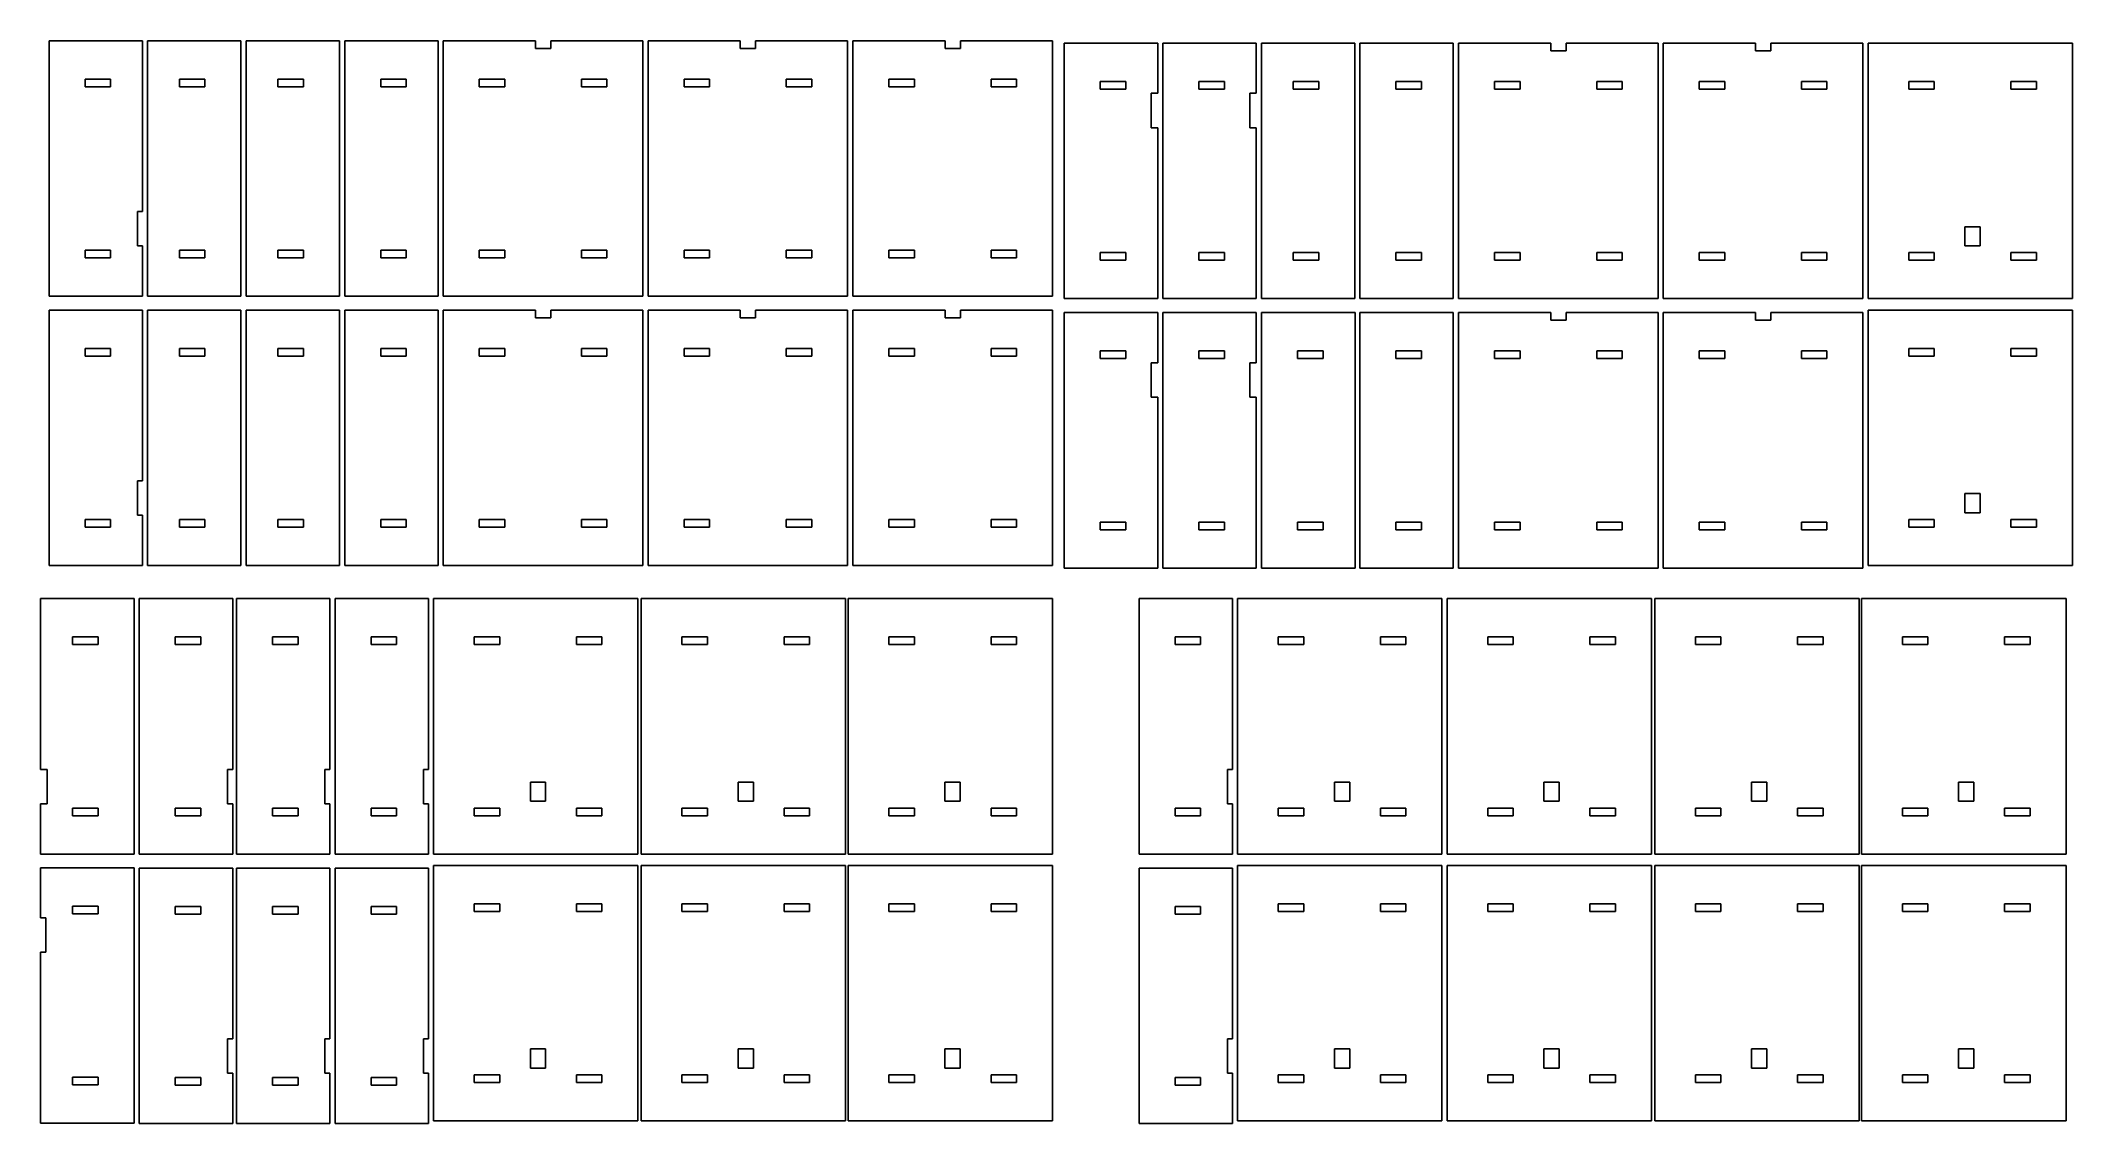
# Model space of a CAD drawing. Extents: x -931 to 660, y -297 to 551.
import ezdxf

# ---------------------------------------------------------------- set-up
doc = ezdxf.new("R2010")
doc.units = 0
doc.layers.get('0').update_dxf_attribs({"linetype": 'CONTINUOUS'})

msp = doc.modelspace()

# ---------------------------------------------------------------- linework, layer by layer
for p, q in [((-924.8, 551.2), (-851.6, 551.2)), ((-924.8, 351.2), (-924.8, 551.2)), ((-851.6, 551.2), (-851.6, 417.5)), ((-847.6, 551.2), (-847.6, 351.2)), ((-774.4, 551.2), (-847.6, 551.2)), ((-774.4, 351.2), (-774.4, 551.2)), ((-770.4, 551.2), (-770.4, 351.2)), ((-697.1, 551.2), (-770.4, 551.2)), ((-697.1, 351.2), (-697.1, 551.2)), ((-619.9, 551.2), (-693.1, 551.2)), ((-693.1, 551.2), (-693.1, 351.2)), ((-619.9, 351.2), (-619.9, 551.2)), ((-615.9, 551.2), (-615.9, 351.2)), ((-543.7, 551.2), (-615.9, 551.2)), ((-543.7, 551.2), (-543.7, 545.2)), ((-531.7, 545.2), (-543.7, 545.2)), ((-459.5, 551.2), (-531.7, 551.2)), ((-531.7, 551.2), (-531.7, 545.2)), ((-459.5, 351.2), (-459.5, 551.2)), ((-455.5, 551.2), (-455.5, 351.2)), ((-383.3, 551.2), (-455.5, 551.2)), ((-383.3, 551.2), (-383.3, 545.2)), ((-371.3, 545.2), (-383.3, 545.2)), ((-299.1, 551.2), (-371.3, 551.2)), ((-371.3, 551.2), (-371.3, 545.2)), ((-299.1, 351.2), (-299.1, 551.2)), ((-295.1, 551.2), (-295.1, 351.2)), ((-222.8, 551.2), (-295.1, 551.2)), ((-222.8, 551.2), (-222.8, 545.2)), ((-210.8, 545.2), (-222.8, 545.2)), ((-138.6, 551.2), (-210.8, 551.2)), ((-210.8, 551.2), (-210.8, 545.2)), ((-138.6, 351.2), (-138.6, 551.2)), ((-129.4, 349.2), (-129.4, 549.2)), ((-129.4, 549.2), (-56.2, 549.2)), ((-56.2, 549.2), (-56.2, 510)), ((-52.2, 349.2), (-52.2, 549.2)), ((-52.2, 549.2), (21, 549.2)), ((21, 549.2), (21, 510)), ((25, 549.2), (25, 349.2)), ((98.2, 549.2), (25, 549.2)), ((98.2, 349.2), (98.2, 549.2)), ((175.4, 549.2), (102.2, 549.2)), ((102.2, 549.2), (102.2, 349.2)), ((175.4, 349.2), (175.4, 549.2)), ((179.4, 549.2), (179.4, 349.2)), ((251.7, 549.2), (179.4, 549.2)), ((251.7, 549.2), (251.7, 543.2)), ((263.7, 543.2), (251.7, 543.2)), ((335.9, 549.2), (263.7, 549.2)), ((263.7, 549.2), (263.7, 543.2)), ((335.9, 349.2), (335.9, 549.2)), ((339.9, 549.2), (339.9, 349.2)), ((412.1, 549.2), (339.9, 549.2)), ((412.1, 549.2), (412.1, 543.2)), ((424.1, 543.2), (412.1, 543.2)), ((496.3, 549.2), (424.1, 549.2)), ((424.1, 549.2), (424.1, 543.2)), ((496.3, 349.2), (496.3, 549.2)), ((500.3, 549.2), (500.3, 349.2)), ((660.4, 549.2), (500.3, 549.2)), ((660.4, 349.2), (660.4, 549.2)), ((-896.6, 521.2), (-896.6, 515.2)), ((-876.6, 521.2), (-896.6, 521.2)), ((-896.6, 515.2), (-876.6, 515.2)), ((-876.6, 515.2), (-876.6, 521.2)), ((-822.6, 515.2), (-822.6, 521.2)), ((-822.6, 521.2), (-802.6, 521.2)), ((-802.6, 515.2), (-822.6, 515.2)), ((-802.6, 521.2), (-802.6, 515.2)), ((-745.4, 515.2), (-745.4, 521.2)), ((-745.4, 521.2), (-725.4, 521.2)), ((-725.4, 515.2), (-745.4, 515.2)), ((-725.4, 521.2), (-725.4, 515.2)), ((-664.9, 521.2), (-644.9, 521.2)), ((-664.9, 515.2), (-664.9, 521.2)), ((-644.9, 515.2), (-664.9, 515.2)), ((-644.9, 521.2), (-644.9, 515.2)), ((-587.7, 515.2), (-587.7, 521.2)), ((-587.7, 521.2), (-567.7, 521.2)), ((-567.7, 515.2), (-587.7, 515.2)), ((-567.7, 521.2), (-567.7, 515.2)), ((-507.7, 515.2), (-507.7, 521.2)), ((-507.7, 521.2), (-487.7, 521.2)), ((-487.7, 515.2), (-507.7, 515.2)), ((-487.7, 521.2), (-487.7, 515.2)), ((-427.3, 515.2), (-427.3, 521.2)), ((-427.3, 521.2), (-407.3, 521.2)), ((-407.3, 515.2), (-427.3, 515.2)), ((-407.3, 521.2), (-407.3, 515.2)), ((-347.3, 515.2), (-347.3, 521.2)), ((-347.3, 521.2), (-327.3, 521.2)), ((-327.3, 515.2), (-347.3, 515.2)), ((-327.3, 521.2), (-327.3, 515.2)), ((-266.8, 515.2), (-266.8, 521.2)), ((-266.8, 521.2), (-246.8, 521.2)), ((-246.8, 515.2), (-266.8, 515.2)), ((-246.8, 521.2), (-246.8, 515.2)), ((-186.8, 515.2), (-186.8, 521.2)), ((-186.8, 521.2), (-166.8, 521.2)), ((-166.8, 515.2), (-186.8, 515.2)), ((-166.8, 521.2), (-166.8, 515.2)), ((-81.2, 519.2), (-101.2, 519.2)), ((-101.2, 519.2), (-101.2, 513.2)), ((-101.2, 513.2), (-81.2, 513.2)), ((-81.2, 513.2), (-81.2, 519.2)), ((-61.2, 483), (-61.2, 510)), ((-61.2, 510), (-56.2, 510)), ((-4, 519.2), (-24, 519.2)), ((-24, 519.2), (-24, 513.2)), ((-24, 513.2), (-4, 513.2)), ((-4, 513.2), (-4, 519.2)), ((16, 483), (16, 510)), ((16, 510), (21, 510)), ((50, 513.2), (50, 519.2)), ((50, 519.2), (70, 519.2)), ((70, 513.2), (50, 513.2)), ((70, 519.2), (70, 513.2)), ((130.4, 519.2), (150.4, 519.2)), ((130.4, 513.2), (130.4, 519.2)), ((150.4, 513.2), (130.4, 513.2)), ((150.4, 519.2), (150.4, 513.2)), ((207.7, 513.2), (207.7, 519.2)), ((207.7, 519.2), (227.7, 519.2)), ((227.7, 513.2), (207.7, 513.2)), ((227.7, 519.2), (227.7, 513.2)), ((287.7, 513.2), (287.7, 519.2)), ((287.7, 519.2), (307.7, 519.2)), ((307.7, 513.2), (287.7, 513.2)), ((307.7, 519.2), (307.7, 513.2)), ((368.1, 513.2), (368.1, 519.2)), ((368.1, 519.2), (388.1, 519.2)), ((388.1, 513.2), (368.1, 513.2)), ((388.1, 519.2), (388.1, 513.2)), ((448.1, 513.2), (448.1, 519.2)), ((448.1, 519.2), (468.1, 519.2)), ((468.1, 513.2), (448.1, 513.2)), ((468.1, 519.2), (468.1, 513.2)), ((532.2, 519.2), (532.2, 513.2)), ((552.2, 519.2), (532.2, 519.2)), ((532.2, 513.2), (552.2, 513.2)), ((552.2, 513.2), (552.2, 519.2)), ((612.2, 519.2), (612.2, 513.2)), ((632.2, 519.2), (612.2, 519.2)), ((612.2, 513.2), (632.2, 513.2)), ((632.2, 513.2), (632.2, 519.2)), ((-56.2, 483), (-61.2, 483)), ((-56.2, 483), (-56.2, 349.2)), ((21, 483), (16, 483)), ((21, 483), (21, 349.2)), ((-855.5, 417.5), (-851.6, 417.5)), ((-855.5, 390.5), (-855.5, 417.5)), ((576.1, 405.5), (576.1, 390.5)), ((588.1, 405.5), (576.1, 405.5)), ((588.1, 390.5), (588.1, 405.5)), ((-896.6, 387.2), (-896.6, 381.2)), ((-876.6, 387.2), (-896.6, 387.2)), ((-876.6, 381.2), (-876.6, 387.2)), ((-851.6, 390.5), (-855.5, 390.5)), ((-851.6, 390.5), (-851.6, 351.2)), ((-822.6, 381.2), (-822.6, 387.2)), ((-822.6, 387.2), (-802.6, 387.2)), ((-802.6, 387.2), (-802.6, 381.2)), ((-745.4, 381.2), (-745.4, 387.2)), ((-745.4, 387.2), (-725.4, 387.2)), ((-725.4, 387.2), (-725.4, 381.2)), ((-664.9, 387.2), (-644.9, 387.2)), ((-664.9, 381.2), (-664.9, 387.2)), ((-644.9, 387.2), (-644.9, 381.2)), ((-587.7, 381.2), (-587.7, 387.2)), ((-587.7, 387.2), (-567.7, 387.2)), ((-567.7, 387.2), (-567.7, 381.2)), ((-507.7, 381.2), (-507.7, 387.2)), ((-507.7, 387.2), (-487.7, 387.2)), ((-487.7, 387.2), (-487.7, 381.2)), ((-427.3, 381.2), (-427.3, 387.2)), ((-427.3, 387.2), (-407.3, 387.2)), ((-407.3, 387.2), (-407.3, 381.2)), ((-347.3, 381.2), (-347.3, 387.2)), ((-347.3, 387.2), (-327.3, 387.2)), ((-327.3, 387.2), (-327.3, 381.2)), ((-266.8, 381.2), (-266.8, 387.2)), ((-266.8, 387.2), (-246.8, 387.2)), ((-246.8, 387.2), (-246.8, 381.2)), ((-186.8, 381.2), (-186.8, 387.2)), ((-186.8, 387.2), (-166.8, 387.2)), ((-166.8, 387.2), (-166.8, 381.2)), ((-101.2, 385.2), (-101.2, 379.2)), ((-81.2, 385.2), (-101.2, 385.2)), ((-81.2, 379.2), (-81.2, 385.2)), ((-24, 385.2), (-24, 379.2)), ((-4, 385.2), (-24, 385.2)), ((-4, 379.2), (-4, 385.2)), ((50, 379.2), (50, 385.2)), ((50, 385.2), (70, 385.2)), ((70, 385.2), (70, 379.2)), ((130.4, 385.2), (150.4, 385.2)), ((130.4, 379.2), (130.4, 385.2)), ((150.4, 385.2), (150.4, 379.2)), ((207.7, 379.2), (207.7, 385.2)), ((207.7, 385.2), (227.7, 385.2)), ((227.7, 385.2), (227.7, 379.2)), ((287.7, 379.2), (287.7, 385.2)), ((287.7, 385.2), (307.7, 385.2)), ((307.7, 385.2), (307.7, 379.2)), ((368.1, 379.2), (368.1, 385.2)), ((368.1, 385.2), (388.1, 385.2)), ((388.1, 385.2), (388.1, 379.2)), ((448.1, 379.2), (448.1, 385.2)), ((448.1, 385.2), (468.1, 385.2)), ((468.1, 385.2), (468.1, 379.2)), ((552.2, 385.2), (532.2, 385.2)), ((532.2, 385.2), (532.2, 379.2)), ((552.2, 379.2), (552.2, 385.2)), ((576.1, 390.5), (588.1, 390.5)), ((612.2, 379.2), (612.2, 385.2)), ((612.2, 385.2), (632.2, 385.2)), ((632.2, 385.2), (632.2, 379.2)), ((-896.6, 381.2), (-876.6, 381.2)), ((-802.6, 381.2), (-822.6, 381.2)), ((-725.4, 381.2), (-745.4, 381.2)), ((-644.9, 381.2), (-664.9, 381.2)), ((-567.7, 381.2), (-587.7, 381.2)), ((-487.7, 381.2), (-507.7, 381.2)), ((-407.3, 381.2), (-427.3, 381.2)), ((-327.3, 381.2), (-347.3, 381.2)), ((-246.8, 381.2), (-266.8, 381.2)), ((-166.8, 381.2), (-186.8, 381.2)), ((-101.2, 379.2), (-81.2, 379.2)), ((-24, 379.2), (-4, 379.2)), ((70, 379.2), (50, 379.2)), ((150.4, 379.2), (130.4, 379.2)), ((227.7, 379.2), (207.7, 379.2)), ((307.7, 379.2), (287.7, 379.2)), ((388.1, 379.2), (368.1, 379.2)), ((468.1, 379.2), (448.1, 379.2)), ((532.2, 379.2), (552.2, 379.2)), ((632.2, 379.2), (612.2, 379.2)), ((-851.6, 351.2), (-924.8, 351.2)), ((-847.6, 351.2), (-774.4, 351.2)), ((-770.4, 351.2), (-697.1, 351.2)), ((-693.1, 351.2), (-619.9, 351.2)), ((-615.9, 351.2), (-459.5, 351.2)), ((-455.5, 351.2), (-299.1, 351.2)), ((-295.1, 351.2), (-138.6, 351.2)), ((-924.8, 340.2), (-851.6, 340.2)), ((-924.8, 140.2), (-924.8, 340.2)), ((-851.6, 340.2), (-851.6, 206.5)), ((-847.6, 340.2), (-847.6, 140.2)), ((-774.4, 340.2), (-847.6, 340.2)), ((-774.4, 140.2), (-774.4, 340.2)), ((-770.4, 340.2), (-770.4, 140.2)), ((-697.1, 340.2), (-770.4, 340.2)), ((-697.1, 140.2), (-697.1, 340.2)), ((-619.9, 340.2), (-693.1, 340.2)), ((-693.1, 340.2), (-693.1, 140.2)), ((-619.9, 140.2), (-619.9, 340.2)), ((-615.9, 340.2), (-615.9, 140.2)), ((-543.7, 340.2), (-615.9, 340.2)), ((-543.7, 340.2), (-543.7, 334.2)), ((-459.5, 340.2), (-531.7, 340.2)), ((-531.7, 340.2), (-531.7, 334.2)), ((-459.5, 140.2), (-459.5, 340.2)), ((-455.5, 340.2), (-455.5, 140.2)), ((-383.3, 340.2), (-455.5, 340.2)), ((-383.3, 340.2), (-383.3, 334.2)), ((-299.1, 340.2), (-371.3, 340.2)), ((-371.3, 340.2), (-371.3, 334.2)), ((-299.1, 140.2), (-299.1, 340.2)), ((-295.1, 340.2), (-295.1, 140.2)), ((-222.8, 340.2), (-295.1, 340.2)), ((-222.8, 340.2), (-222.8, 334.2)), ((-138.6, 340.2), (-210.8, 340.2)), ((-210.8, 340.2), (-210.8, 334.2)), ((-138.6, 140.2), (-138.6, 340.2)), ((-56.2, 349.2), (-129.4, 349.2)), ((-129.4, 138.2), (-129.4, 338.2)), ((-129.4, 338.2), (-56.2, 338.2)), ((-56.2, 338.2), (-56.2, 299)), ((21, 349.2), (-52.2, 349.2)), ((-52.2, 138.2), (-52.2, 338.2)), ((-52.2, 338.2), (21, 338.2)), ((21, 338.2), (21, 299)), ((25, 349.2), (98.2, 349.2)), ((98.4, 338.2), (25.2, 338.2)), ((25.2, 338.2), (25.2, 138.2)), ((98.4, 138.2), (98.4, 338.2)), ((102.2, 349.2), (175.4, 349.2)), ((175.4, 338.2), (102.2, 338.2)), ((102.2, 338.2), (102.2, 138.2)), ((175.4, 138.2), (175.4, 338.2)), ((179.4, 349.2), (335.9, 349.2)), ((179.4, 338.2), (179.4, 138.2)), ((251.7, 338.2), (179.4, 338.2)), ((251.7, 338.2), (251.7, 332.2)), ((335.9, 338.2), (263.7, 338.2)), ((263.7, 338.2), (263.7, 332.2)), ((335.9, 138.2), (335.9, 338.2)), ((339.9, 349.2), (496.3, 349.2)), ((339.9, 338.2), (339.9, 138.2)), ((412.1, 338.2), (339.9, 338.2)), ((412.1, 338.2), (412.1, 332.2)), ((496.3, 338.2), (424.1, 338.2)), ((424.1, 338.2), (424.1, 332.2)), ((496.3, 138.2), (496.3, 338.2)), ((500.3, 349.2), (660.4, 349.2)), ((500.3, 340.2), (500.3, 140.2)), ((660.4, 340.2), (500.3, 340.2)), ((660.4, 140.2), (660.4, 340.2)), ((-531.7, 334.2), (-543.7, 334.2)), ((-371.3, 334.2), (-383.3, 334.2)), ((-210.8, 334.2), (-222.8, 334.2)), ((263.7, 332.2), (251.7, 332.2)), ((424.1, 332.2), (412.1, 332.2)), ((-896.6, 310.2), (-896.6, 304.2)), ((-876.6, 310.2), (-896.6, 310.2)), ((-896.6, 304.2), (-876.6, 304.2)), ((-876.6, 304.2), (-876.6, 310.2)), ((-822.6, 304.2), (-822.6, 310.2)), ((-822.6, 310.2), (-802.6, 310.2)), ((-802.6, 304.2), (-822.6, 304.2)), ((-802.6, 310.2), (-802.6, 304.2)), ((-745.4, 304.2), (-745.4, 310.2)), ((-745.4, 310.2), (-725.4, 310.2)), ((-725.4, 304.2), (-745.4, 304.2)), ((-725.4, 310.2), (-725.4, 304.2)), ((-664.9, 310.2), (-644.9, 310.2)), ((-664.9, 304.2), (-664.9, 310.2)), ((-644.9, 304.2), (-664.9, 304.2)), ((-644.9, 310.2), (-644.9, 304.2)), ((-587.7, 304.2), (-587.7, 310.2)), ((-587.7, 310.2), (-567.7, 310.2)), ((-567.7, 304.2), (-587.7, 304.2)), ((-567.7, 310.2), (-567.7, 304.2)), ((-507.7, 304.2), (-507.7, 310.2)), ((-507.7, 310.2), (-487.7, 310.2)), ((-487.7, 304.2), (-507.7, 304.2)), ((-487.7, 310.2), (-487.7, 304.2)), ((-427.3, 304.2), (-427.3, 310.2)), ((-427.3, 310.2), (-407.3, 310.2)), ((-407.3, 304.2), (-427.3, 304.2)), ((-407.3, 310.2), (-407.3, 304.2)), ((-347.3, 304.2), (-347.3, 310.2)), ((-347.3, 310.2), (-327.3, 310.2)), ((-327.3, 304.2), (-347.3, 304.2)), ((-327.3, 310.2), (-327.3, 304.2)), ((-266.8, 304.2), (-266.8, 310.2)), ((-266.8, 310.2), (-246.8, 310.2)), ((-246.8, 304.2), (-266.8, 304.2)), ((-246.8, 310.2), (-246.8, 304.2)), ((-186.8, 304.2), (-186.8, 310.2)), ((-186.8, 310.2), (-166.8, 310.2)), ((-166.8, 304.2), (-186.8, 304.2)), ((-166.8, 310.2), (-166.8, 304.2)), ((-81.2, 308.2), (-101.2, 308.2)), ((-101.2, 308.2), (-101.2, 302.2)), ((-81.2, 302.2), (-81.2, 308.2)), ((-4, 308.2), (-24, 308.2)), ((-24, 308.2), (-24, 302.2)), ((-4, 302.2), (-4, 308.2)), ((53.4, 308.2), (73.4, 308.2)), ((53.4, 302.2), (53.4, 308.2)), ((73.4, 308.2), (73.4, 302.2)), ((130.4, 308.2), (150.4, 308.2)), ((130.4, 302.2), (130.4, 308.2)), ((150.4, 308.2), (150.4, 302.2)), ((207.7, 302.2), (207.7, 308.2)), ((207.7, 308.2), (227.7, 308.2)), ((227.7, 308.2), (227.7, 302.2)), ((287.7, 302.2), (287.7, 308.2)), ((287.7, 308.2), (307.7, 308.2)), ((307.7, 308.2), (307.7, 302.2)), ((368.1, 302.2), (368.1, 308.2)), ((368.1, 308.2), (388.1, 308.2)), ((388.1, 308.2), (388.1, 302.2)), ((448.1, 302.2), (448.1, 308.2)), ((448.1, 308.2), (468.1, 308.2)), ((468.1, 308.2), (468.1, 302.2)), ((532.2, 310.2), (532.2, 304.2)), ((552.2, 310.2), (532.2, 310.2)), ((532.2, 304.2), (552.2, 304.2)), ((552.2, 304.2), (552.2, 310.2)), ((612.2, 310.2), (612.2, 304.2)), ((632.2, 310.2), (612.2, 310.2)), ((612.2, 304.2), (632.2, 304.2)), ((632.2, 304.2), (632.2, 310.2)), ((-101.2, 302.2), (-81.2, 302.2)), ((-61.2, 272), (-61.2, 299)), ((-61.2, 299), (-56.2, 299)), ((-24, 302.2), (-4, 302.2)), ((16, 272), (16, 299)), ((16, 299), (21, 299)), ((73.4, 302.2), (53.4, 302.2)), ((150.4, 302.2), (130.4, 302.2)), ((227.7, 302.2), (207.7, 302.2)), ((307.7, 302.2), (287.7, 302.2)), ((388.1, 302.2), (368.1, 302.2)), ((468.1, 302.2), (448.1, 302.2)), ((-56.2, 272), (-61.2, 272)), ((-56.2, 272), (-56.2, 138.2)), ((21, 272), (16, 272)), ((21, 272), (21, 138.2)), ((-855.5, 206.5), (-851.6, 206.5)), ((-855.5, 179.5), (-855.5, 206.5)), ((576.1, 196.5), (576.1, 181.5)), ((588.1, 196.5), (576.1, 196.5)), ((588.1, 181.5), (588.1, 196.5)), ((-896.6, 176.2), (-896.6, 170.2)), ((-876.6, 176.2), (-896.6, 176.2)), ((-876.6, 170.2), (-876.6, 176.2)), ((-851.6, 179.5), (-855.5, 179.5)), ((-851.6, 179.5), (-851.6, 140.2)), ((-822.6, 170.2), (-822.6, 176.2)), ((-822.6, 176.2), (-802.6, 176.2)), ((-802.6, 176.2), (-802.6, 170.2)), ((-745.4, 170.2), (-745.4, 176.2)), ((-745.4, 176.2), (-725.4, 176.2)), ((-725.4, 176.2), (-725.4, 170.2)), ((-664.9, 176.2), (-644.9, 176.2)), ((-664.9, 170.2), (-664.9, 176.2)), ((-644.9, 176.2), (-644.9, 170.2)), ((-587.7, 170.2), (-587.7, 176.2)), ((-587.7, 176.2), (-567.7, 176.2)), ((-567.7, 176.2), (-567.7, 170.2)), ((-507.7, 170.2), (-507.7, 176.2)), ((-507.7, 176.2), (-487.7, 176.2)), ((-487.7, 176.2), (-487.7, 170.2)), ((-427.3, 170.2), (-427.3, 176.2)), ((-427.3, 176.2), (-407.3, 176.2)), ((-407.3, 176.2), (-407.3, 170.2)), ((-347.3, 170.2), (-347.3, 176.2)), ((-347.3, 176.2), (-327.3, 176.2)), ((-327.3, 176.2), (-327.3, 170.2)), ((-266.8, 170.2), (-266.8, 176.2)), ((-266.8, 176.2), (-246.8, 176.2)), ((-246.8, 176.2), (-246.8, 170.2)), ((-186.8, 170.2), (-186.8, 176.2)), ((-186.8, 176.2), (-166.8, 176.2)), ((-166.8, 176.2), (-166.8, 170.2)), ((552.2, 176.2), (532.2, 176.2)), ((532.2, 176.2), (532.2, 170.2)), ((552.2, 170.2), (552.2, 176.2)), ((576.1, 181.5), (588.1, 181.5)), ((612.2, 170.2), (612.2, 176.2)), ((612.2, 176.2), (632.2, 176.2)), ((632.2, 176.2), (632.2, 170.2)), ((-896.6, 170.2), (-876.6, 170.2)), ((-802.6, 170.2), (-822.6, 170.2)), ((-725.4, 170.2), (-745.4, 170.2)), ((-644.9, 170.2), (-664.9, 170.2)), ((-567.7, 170.2), (-587.7, 170.2)), ((-487.7, 170.2), (-507.7, 170.2)), ((-407.3, 170.2), (-427.3, 170.2)), ((-327.3, 170.2), (-347.3, 170.2)), ((-246.8, 170.2), (-266.8, 170.2)), ((-166.8, 170.2), (-186.8, 170.2)), ((-101.2, 174.2), (-101.2, 168.2)), ((-81.2, 174.2), (-101.2, 174.2)), ((-101.2, 168.2), (-81.2, 168.2)), ((-81.2, 168.2), (-81.2, 174.2)), ((-24, 174.2), (-24, 168.2)), ((-4, 174.2), (-24, 174.2)), ((-24, 168.2), (-4, 168.2)), ((-4, 168.2), (-4, 174.2)), ((53.4, 174.2), (73.4, 174.2)), ((53.4, 168.2), (53.4, 174.2)), ((73.4, 168.2), (53.4, 168.2)), ((73.4, 174.2), (73.4, 168.2)), ((130.4, 174.2), (150.4, 174.2)), ((130.4, 168.2), (130.4, 174.2)), ((150.4, 168.2), (130.4, 168.2)), ((150.4, 174.2), (150.4, 168.2)), ((207.7, 168.2), (207.7, 174.2)), ((207.7, 174.2), (227.7, 174.2)), ((227.7, 168.2), (207.7, 168.2)), ((227.7, 174.2), (227.7, 168.2)), ((287.7, 168.2), (287.7, 174.2)), ((287.7, 174.2), (307.7, 174.2)), ((307.7, 168.2), (287.7, 168.2)), ((307.7, 174.2), (307.7, 168.2)), ((368.1, 168.2), (368.1, 174.2)), ((368.1, 174.2), (388.1, 174.2)), ((388.1, 168.2), (368.1, 168.2)), ((388.1, 174.2), (388.1, 168.2)), ((448.1, 168.2), (448.1, 174.2)), ((448.1, 174.2), (468.1, 174.2)), ((468.1, 168.2), (448.1, 168.2)), ((468.1, 174.2), (468.1, 168.2)), ((532.2, 170.2), (552.2, 170.2)), ((632.2, 170.2), (612.2, 170.2)), ((-851.6, 140.2), (-924.8, 140.2)), ((-847.6, 140.2), (-774.4, 140.2)), ((-770.4, 140.2), (-697.1, 140.2)), ((-693.1, 140.2), (-619.9, 140.2)), ((-615.9, 140.2), (-459.5, 140.2)), ((-455.5, 140.2), (-299.1, 140.2)), ((-295.1, 140.2), (-138.6, 140.2)), ((-56.2, 138.2), (-129.4, 138.2)), ((21, 138.2), (-52.2, 138.2)), ((25.2, 138.2), (98.4, 138.2)), ((102.2, 138.2), (175.4, 138.2)), ((179.4, 138.2), (335.9, 138.2)), ((339.9, 138.2), (496.3, 138.2)), ((500.3, 140.2), (660.4, 140.2)), ((-931.4, 114.2), (-858.1, 114.2)), ((-931.4, -19.5), (-931.4, 114.2)), ((-858.1, 114.2), (-858.1, -85.8)), ((-854.1, 114.2), (-780.9, 114.2)), ((-854.1, -85.8), (-854.1, 114.2)), ((-780.9, 114.2), (-780.9, -19.5)), ((-777.9, 114.2), (-704.7, 114.2)), ((-777.9, -85.8), (-777.9, 114.2)), ((-704.7, 114.2), (-704.7, -19.5)), ((-700.7, 114.2), (-627.5, 114.2)), ((-700.7, -85.8), (-700.7, 114.2)), ((-627.5, 114.2), (-627.5, -19.5)), ((-623.5, 114.2), (-623.5, -85.8)), ((-463.4, 114.2), (-623.5, 114.2)), ((-463.4, -85.8), (-463.4, 114.2)), ((-460.8, 114.2), (-460.8, -85.8)), ((-300.7, 114.2), (-460.8, 114.2)), ((-300.7, -85.8), (-300.7, 114.2)), ((-298.7, 114.2), (-298.7, -85.8)), ((-138.6, 114.2), (-298.7, 114.2)), ((-138.6, -85.8), (-138.6, 114.2)), ((-70.8, 114.2), (2.4, 114.2)), ((-70.8, -85.8), (-70.8, 114.2)), ((2.4, 114.2), (2.4, -19.5)), ((6.4, 114.2), (6.4, -85.8)), ((166.5, 114.2), (6.4, 114.2)), ((166.5, -85.8), (166.5, 114.2)), ((170.5, 114.2), (170.5, -85.8)), ((330.6, 114.2), (170.5, 114.2)), ((330.6, -85.8), (330.6, 114.2)), ((333.2, 114.2), (333.2, -85.8)), ((493.3, 114.2), (333.2, 114.2)), ((493.3, -85.8), (493.3, 114.2)), ((495.3, 114.2), (495.3, -85.8)), ((655.4, 114.2), (495.3, 114.2)), ((655.4, -85.8), (655.4, 114.2)), ((-906.4, 84.2), (-906.4, 78.2)), ((-886.4, 84.2), (-906.4, 84.2)), ((-886.4, 78.2), (-886.4, 84.2)), ((-825.9, 84.2), (-825.9, 78.2)), ((-805.9, 84.2), (-825.9, 84.2)), ((-805.9, 78.2), (-805.9, 84.2)), ((-749.7, 84.2), (-749.7, 78.2)), ((-729.7, 84.2), (-749.7, 84.2)), ((-729.7, 78.2), (-729.7, 84.2)), ((-672.5, 84.2), (-672.5, 78.2)), ((-652.5, 84.2), (-672.5, 84.2)), ((-652.5, 78.2), (-652.5, 84.2)), ((-591.6, 84.2), (-591.6, 78.2)), ((-571.6, 84.2), (-591.6, 84.2)), ((-571.6, 78.2), (-571.6, 84.2)), ((-511.6, 84.2), (-511.6, 78.2)), ((-491.6, 84.2), (-511.6, 84.2)), ((-491.6, 78.2), (-491.6, 84.2)), ((-428.9, 84.2), (-428.9, 78.2)), ((-408.9, 84.2), (-428.9, 84.2)), ((-408.9, 78.2), (-408.9, 84.2)), ((-348.9, 84.2), (-348.9, 78.2)), ((-328.9, 84.2), (-348.9, 84.2)), ((-328.9, 78.2), (-328.9, 84.2)), ((-266.8, 84.2), (-266.8, 78.2)), ((-246.8, 84.2), (-266.8, 84.2)), ((-246.8, 78.2), (-246.8, 84.2)), ((-186.8, 84.2), (-186.8, 78.2)), ((-166.8, 84.2), (-186.8, 84.2)), ((-166.8, 78.2), (-166.8, 84.2)), ((-42.6, 84.2), (-42.6, 78.2)), ((-22.6, 84.2), (-42.6, 84.2)), ((-22.6, 78.2), (-22.6, 84.2)), ((38.3, 84.2), (38.3, 78.2)), ((58.3, 84.2), (38.3, 84.2)), ((58.3, 78.2), (58.3, 84.2)), ((118.3, 84.2), (118.3, 78.2)), ((138.3, 84.2), (118.3, 84.2)), ((138.3, 78.2), (138.3, 84.2)), ((202.4, 84.2), (202.4, 78.2)), ((222.4, 84.2), (202.4, 84.2)), ((222.4, 78.2), (222.4, 84.2)), ((282.4, 84.2), (282.4, 78.2)), ((302.4, 84.2), (282.4, 84.2)), ((302.4, 78.2), (302.4, 84.2)), ((365.1, 84.2), (365.1, 78.2)), ((385.1, 84.2), (365.1, 84.2)), ((385.1, 78.2), (385.1, 84.2)), ((445.1, 84.2), (445.1, 78.2)), ((465.1, 84.2), (445.1, 84.2)), ((465.1, 78.2), (465.1, 84.2)), ((527.2, 84.2), (527.2, 78.2)), ((547.2, 84.2), (527.2, 84.2)), ((547.2, 78.2), (547.2, 84.2)), ((607.2, 84.2), (607.2, 78.2)), ((627.2, 84.2), (607.2, 84.2)), ((627.2, 78.2), (627.2, 84.2)), ((-906.4, 78.2), (-886.4, 78.2)), ((-825.9, 78.2), (-805.9, 78.2)), ((-749.7, 78.2), (-729.7, 78.2)), ((-672.5, 78.2), (-652.5, 78.2)), ((-591.6, 78.2), (-571.6, 78.2)), ((-511.6, 78.2), (-491.6, 78.2)), ((-428.9, 78.2), (-408.9, 78.2)), ((-348.9, 78.2), (-328.9, 78.2)), ((-266.8, 78.2), (-246.8, 78.2)), ((-186.8, 78.2), (-166.8, 78.2)), ((-42.6, 78.2), (-22.6, 78.2)), ((38.3, 78.2), (58.3, 78.2)), ((118.3, 78.2), (138.3, 78.2)), ((202.4, 78.2), (222.4, 78.2)), ((282.4, 78.2), (302.4, 78.2)), ((365.1, 78.2), (385.1, 78.2)), ((445.1, 78.2), (465.1, 78.2)), ((527.2, 78.2), (547.2, 78.2)), ((607.2, 78.2), (627.2, 78.2)), ((-931.4, -19.5), (-926.3, -19.5)), ((-926.3, -19.5), (-926.3, -46.5)), ((-784.9, -19.5), (-780.9, -19.5)), ((-784.9, -46.5), (-784.9, -19.5)), ((-708.7, -19.5), (-704.7, -19.5)), ((-708.7, -46.5), (-708.7, -19.5)), ((-631.5, -19.5), (-627.5, -19.5)), ((-631.5, -46.5), (-631.5, -19.5)), ((-547.7, -29.5), (-547.7, -44.5)), ((-535.7, -29.5), (-547.7, -29.5)), ((-535.7, -44.5), (-535.7, -29.5)), ((-384.9, -29.5), (-384.9, -44.5)), ((-372.9, -29.5), (-384.9, -29.5)), ((-372.9, -44.5), (-372.9, -29.5)), ((-222.9, -29.5), (-222.9, -44.5)), ((-210.9, -29.5), (-222.9, -29.5)), ((-210.9, -44.5), (-210.9, -29.5)), ((-1.5, -19.5), (2.4, -19.5)), ((-1.5, -46.5), (-1.5, -19.5)), ((82.3, -29.5), (82.3, -44.5)), ((94.3, -29.5), (82.3, -29.5)), ((94.3, -44.5), (94.3, -29.5)), ((246.3, -29.5), (246.3, -44.5)), ((258.3, -29.5), (246.3, -29.5)), ((258.3, -44.5), (258.3, -29.5)), ((409.1, -29.5), (409.1, -44.5)), ((421.1, -29.5), (409.1, -29.5)), ((421.1, -44.5), (421.1, -29.5)), ((571.1, -29.5), (571.1, -44.5)), ((583.1, -29.5), (571.1, -29.5)), ((583.1, -44.5), (583.1, -29.5)), ((-931.4, -85.8), (-931.4, -46.5)), ((-926.3, -46.5), (-931.4, -46.5)), ((-780.9, -46.5), (-784.9, -46.5)), ((-780.9, -46.5), (-780.9, -85.8)), ((-704.7, -46.5), (-708.7, -46.5)), ((-704.7, -46.5), (-704.7, -85.8)), ((-627.5, -46.5), (-631.5, -46.5)), ((-627.5, -46.5), (-627.5, -85.8)), ((-547.7, -44.5), (-535.7, -44.5)), ((-384.9, -44.5), (-372.9, -44.5)), ((-222.9, -44.5), (-210.9, -44.5)), ((2.4, -46.5), (-1.5, -46.5)), ((2.4, -46.5), (2.4, -85.8)), ((82.3, -44.5), (94.3, -44.5)), ((246.3, -44.5), (258.3, -44.5)), ((409.1, -44.5), (421.1, -44.5)), ((571.1, -44.5), (583.1, -44.5)), ((-886.4, -49.8), (-906.4, -49.8)), ((-906.4, -49.8), (-906.4, -55.8)), ((-906.4, -55.8), (-886.4, -55.8)), ((-886.4, -55.8), (-886.4, -49.8)), ((-825.9, -49.8), (-825.9, -55.8)), ((-805.9, -49.8), (-825.9, -49.8)), ((-825.9, -55.8), (-805.9, -55.8)), ((-805.9, -55.8), (-805.9, -49.8)), ((-749.7, -49.8), (-749.7, -55.8)), ((-729.7, -49.8), (-749.7, -49.8)), ((-749.7, -55.8), (-729.7, -55.8)), ((-729.7, -55.8), (-729.7, -49.8)), ((-672.5, -49.8), (-672.5, -55.8)), ((-652.5, -49.8), (-672.5, -49.8)), ((-672.5, -55.8), (-652.5, -55.8)), ((-652.5, -55.8), (-652.5, -49.8)), ((-571.6, -49.8), (-591.6, -49.8)), ((-591.6, -49.8), (-591.6, -55.8)), ((-591.6, -55.8), (-571.6, -55.8)), ((-571.6, -55.8), (-571.6, -49.8)), ((-511.6, -49.8), (-491.6, -49.8)), ((-511.6, -55.8), (-511.6, -49.8)), ((-491.6, -55.8), (-511.6, -55.8)), ((-491.6, -49.8), (-491.6, -55.8)), ((-408.9, -49.8), (-428.9, -49.8)), ((-428.9, -49.8), (-428.9, -55.8)), ((-428.9, -55.8), (-408.9, -55.8)), ((-408.9, -55.8), (-408.9, -49.8)), ((-348.9, -55.8), (-348.9, -49.8)), ((-348.9, -49.8), (-328.9, -49.8)), ((-328.9, -55.8), (-348.9, -55.8)), ((-328.9, -49.8), (-328.9, -55.8)), ((-246.8, -49.8), (-266.8, -49.8)), ((-266.8, -49.8), (-266.8, -55.8)), ((-266.8, -55.8), (-246.8, -55.8)), ((-246.8, -55.8), (-246.8, -49.8)), ((-186.8, -49.8), (-166.8, -49.8)), ((-186.8, -55.8), (-186.8, -49.8)), ((-166.8, -55.8), (-186.8, -55.8)), ((-166.8, -49.8), (-166.8, -55.8)), ((-42.6, -49.8), (-42.6, -55.8)), ((-22.6, -49.8), (-42.6, -49.8)), ((-42.6, -55.8), (-22.6, -55.8)), ((-22.6, -55.8), (-22.6, -49.8)), ((58.3, -49.8), (38.3, -49.8)), ((38.3, -49.8), (38.3, -55.8)), ((38.3, -55.8), (58.3, -55.8)), ((58.3, -55.8), (58.3, -49.8)), ((118.3, -55.8), (118.3, -49.8)), ((118.3, -49.8), (138.3, -49.8)), ((138.3, -55.8), (118.3, -55.8)), ((138.3, -49.8), (138.3, -55.8)), ((222.4, -49.8), (202.4, -49.8)), ((202.4, -49.8), (202.4, -55.8)), ((202.4, -55.8), (222.4, -55.8)), ((222.4, -55.8), (222.4, -49.8)), ((282.4, -49.8), (302.4, -49.8)), ((282.4, -55.8), (282.4, -49.8)), ((302.4, -55.8), (282.4, -55.8)), ((302.4, -49.8), (302.4, -55.8)), ((385.1, -49.8), (365.1, -49.8)), ((365.1, -49.8), (365.1, -55.8)), ((365.1, -55.8), (385.1, -55.8)), ((385.1, -55.8), (385.1, -49.8)), ((445.1, -55.8), (445.1, -49.8)), ((445.1, -49.8), (465.1, -49.8)), ((465.1, -55.8), (445.1, -55.8)), ((465.1, -49.8), (465.1, -55.8)), ((547.2, -49.8), (527.2, -49.8)), ((527.2, -49.8), (527.2, -55.8)), ((527.2, -55.8), (547.2, -55.8)), ((547.2, -55.8), (547.2, -49.8)), ((607.2, -49.8), (627.2, -49.8)), ((607.2, -55.8), (607.2, -49.8)), ((627.2, -55.8), (607.2, -55.8)), ((627.2, -49.8), (627.2, -55.8)), ((-858.1, -85.8), (-931.4, -85.8)), ((-780.9, -85.8), (-854.1, -85.8)), ((-704.7, -85.8), (-777.9, -85.8)), ((-627.5, -85.8), (-700.7, -85.8)), ((-623.5, -85.8), (-463.4, -85.8)), ((-623.5, -94.8), (-623.5, -294.8)), ((-463.4, -94.8), (-623.5, -94.8)), ((-463.4, -294.8), (-463.4, -94.8)), ((-460.8, -85.8), (-300.7, -85.8)), ((-460.8, -94.8), (-460.8, -294.8)), ((-300.7, -94.8), (-460.8, -94.8)), ((-300.7, -294.8), (-300.7, -94.8)), ((-298.7, -85.8), (-138.6, -85.8)), ((-298.7, -94.8), (-298.7, -294.8)), ((-138.6, -94.8), (-298.7, -94.8)), ((-138.6, -294.8), (-138.6, -94.8)), ((2.4, -85.8), (-70.8, -85.8)), ((6.4, -85.8), (166.5, -85.8)), ((6.4, -94.8), (6.4, -294.8)), ((166.5, -94.8), (6.4, -94.8)), ((166.5, -294.8), (166.5, -94.8)), ((170.5, -85.8), (330.6, -85.8)), ((170.5, -94.8), (170.5, -294.8)), ((330.6, -94.8), (170.5, -94.8)), ((330.6, -294.8), (330.6, -94.8)), ((333.2, -85.8), (493.3, -85.8)), ((333.2, -94.8), (333.2, -294.8)), ((493.3, -94.8), (333.2, -94.8)), ((493.3, -294.8), (493.3, -94.8)), ((495.3, -85.8), (655.4, -85.8)), ((495.3, -94.8), (495.3, -294.8)), ((655.4, -94.8), (495.3, -94.8)), ((655.4, -294.8), (655.4, -94.8)), ((-931.4, -96.6), (-858.1, -96.6)), ((-931.4, -135.8), (-931.4, -96.6)), ((-858.1, -96.6), (-858.1, -296.6)), ((-854.1, -96.8), (-780.9, -96.8)), ((-854.1, -296.8), (-854.1, -96.8)), ((-780.9, -96.8), (-780.9, -230.5)), ((-777.9, -96.8), (-704.7, -96.8)), ((-777.9, -296.8), (-777.9, -96.8)), ((-704.7, -96.8), (-704.7, -230.5)), ((-700.7, -96.8), (-627.5, -96.8)), ((-700.7, -296.8), (-700.7, -96.8)), ((-627.5, -96.8), (-627.5, -230.5)), ((-70.8, -96.8), (2.4, -96.8)), ((-70.8, -296.8), (-70.8, -96.8)), ((2.4, -96.8), (2.4, -230.5)), ((-886.4, -126.6), (-906.4, -126.6)), ((-906.4, -126.6), (-906.4, -132.6)), ((-886.4, -132.6), (-886.4, -126.6)), ((-825.9, -126.8), (-825.9, -132.8)), ((-805.9, -126.8), (-825.9, -126.8)), ((-805.9, -132.8), (-805.9, -126.8)), ((-749.7, -126.8), (-749.7, -132.8)), ((-729.7, -126.8), (-749.7, -126.8)), ((-729.7, -132.8), (-729.7, -126.8)), ((-672.5, -126.8), (-672.5, -132.8)), ((-652.5, -126.8), (-672.5, -126.8)), ((-652.5, -132.8), (-652.5, -126.8)), ((-591.6, -124.8), (-591.6, -130.8)), ((-571.6, -124.8), (-591.6, -124.8)), ((-571.6, -130.8), (-571.6, -124.8)), ((-511.6, -124.8), (-511.6, -130.8)), ((-491.6, -124.8), (-511.6, -124.8)), ((-491.6, -130.8), (-491.6, -124.8)), ((-428.9, -124.8), (-428.9, -130.8)), ((-408.9, -124.8), (-428.9, -124.8)), ((-408.9, -130.8), (-408.9, -124.8)), ((-348.9, -124.8), (-348.9, -130.8)), ((-328.9, -124.8), (-348.9, -124.8)), ((-328.9, -130.8), (-328.9, -124.8)), ((-266.8, -124.8), (-266.8, -130.8)), ((-246.8, -124.8), (-266.8, -124.8)), ((-246.8, -130.8), (-246.8, -124.8)), ((-186.8, -124.8), (-186.8, -130.8)), ((-166.8, -124.8), (-186.8, -124.8)), ((-166.8, -130.8), (-166.8, -124.8)), ((-42.6, -126.8), (-42.6, -132.8)), ((-22.6, -126.8), (-42.6, -126.8)), ((-22.6, -132.8), (-22.6, -126.8)), ((38.3, -124.8), (38.3, -130.8)), ((58.3, -124.8), (38.3, -124.8)), ((58.3, -130.8), (58.3, -124.8)), ((118.3, -124.8), (118.3, -130.8)), ((138.3, -124.8), (118.3, -124.8)), ((138.3, -130.8), (138.3, -124.8)), ((202.4, -124.8), (202.4, -130.8)), ((222.4, -124.8), (202.4, -124.8)), ((222.4, -130.8), (222.4, -124.8)), ((282.4, -124.8), (282.4, -130.8)), ((302.4, -124.8), (282.4, -124.8)), ((302.4, -130.8), (302.4, -124.8)), ((365.1, -124.8), (365.1, -130.8)), ((385.1, -124.8), (365.1, -124.8)), ((385.1, -130.8), (385.1, -124.8)), ((445.1, -124.8), (445.1, -130.8)), ((465.1, -124.8), (445.1, -124.8)), ((465.1, -130.8), (465.1, -124.8)), ((527.2, -124.8), (527.2, -130.8)), ((547.2, -124.8), (527.2, -124.8)), ((547.2, -130.8), (547.2, -124.8)), ((607.2, -124.8), (607.2, -130.8)), ((627.2, -124.8), (607.2, -124.8)), ((627.2, -130.8), (627.2, -124.8)), ((-931.4, -135.8), (-927.4, -135.8)), ((-927.4, -135.8), (-927.4, -162.8)), ((-906.4, -132.6), (-886.4, -132.6)), ((-825.9, -132.8), (-805.9, -132.8)), ((-749.7, -132.8), (-729.7, -132.8)), ((-672.5, -132.8), (-652.5, -132.8)), ((-591.6, -130.8), (-571.6, -130.8)), ((-511.6, -130.8), (-491.6, -130.8)), ((-428.9, -130.8), (-408.9, -130.8)), ((-348.9, -130.8), (-328.9, -130.8)), ((-266.8, -130.8), (-246.8, -130.8)), ((-186.8, -130.8), (-166.8, -130.8)), ((-42.6, -132.8), (-22.6, -132.8)), ((38.3, -130.8), (58.3, -130.8)), ((118.3, -130.8), (138.3, -130.8)), ((202.4, -130.8), (222.4, -130.8)), ((282.4, -130.8), (302.4, -130.8)), ((365.1, -130.8), (385.1, -130.8)), ((445.1, -130.8), (465.1, -130.8)), ((527.2, -130.8), (547.2, -130.8)), ((607.2, -130.8), (627.2, -130.8)), ((-931.4, -296.6), (-931.4, -162.8)), ((-927.4, -162.8), (-931.4, -162.8)), ((-784.9, -230.5), (-780.9, -230.5)), ((-784.9, -257.5), (-784.9, -230.5)), ((-708.7, -230.5), (-704.7, -230.5)), ((-708.7, -257.5), (-708.7, -230.5)), ((-631.5, -230.5), (-627.5, -230.5)), ((-631.5, -257.5), (-631.5, -230.5)), ((-547.7, -238.5), (-547.7, -253.5)), ((-535.7, -238.5), (-547.7, -238.5)), ((-535.7, -253.5), (-535.7, -238.5)), ((-384.9, -238.5), (-384.9, -253.5)), ((-372.9, -238.5), (-384.9, -238.5)), ((-372.9, -253.5), (-372.9, -238.5)), ((-222.9, -238.5), (-222.9, -253.5)), ((-210.9, -238.5), (-222.9, -238.5)), ((-210.9, -253.5), (-210.9, -238.5)), ((-1.5, -230.5), (2.4, -230.5)), ((-1.5, -257.5), (-1.5, -230.5)), ((82.3, -238.5), (82.3, -253.5)), ((94.3, -238.5), (82.3, -238.5)), ((94.3, -253.5), (94.3, -238.5)), ((246.3, -238.5), (246.3, -253.5)), ((258.3, -238.5), (246.3, -238.5)), ((258.3, -253.5), (258.3, -238.5)), ((409.1, -238.5), (409.1, -253.5)), ((421.1, -238.5), (409.1, -238.5)), ((421.1, -253.5), (421.1, -238.5)), ((571.1, -238.5), (571.1, -253.5)), ((583.1, -238.5), (571.1, -238.5)), ((583.1, -253.5), (583.1, -238.5)), ((-547.7, -253.5), (-535.7, -253.5)), ((-384.9, -253.5), (-372.9, -253.5)), ((-222.9, -253.5), (-210.9, -253.5)), ((82.3, -253.5), (94.3, -253.5)), ((246.3, -253.5), (258.3, -253.5)), ((409.1, -253.5), (421.1, -253.5)), ((571.1, -253.5), (583.1, -253.5)), ((-906.4, -260.6), (-906.4, -266.6)), ((-886.4, -260.6), (-906.4, -260.6)), ((-906.4, -266.6), (-886.4, -266.6)), ((-886.4, -266.6), (-886.4, -260.6)), ((-825.9, -260.8), (-825.9, -266.8)), ((-805.9, -260.8), (-825.9, -260.8)), ((-825.9, -266.8), (-805.9, -266.8)), ((-805.9, -266.8), (-805.9, -260.8)), ((-780.9, -257.5), (-784.9, -257.5)), ((-780.9, -257.5), (-780.9, -296.8)), ((-749.7, -260.8), (-749.7, -266.8)), ((-729.7, -260.8), (-749.7, -260.8)), ((-749.7, -266.8), (-729.7, -266.8)), ((-729.7, -266.8), (-729.7, -260.8)), ((-704.7, -257.5), (-708.7, -257.5)), ((-704.7, -257.5), (-704.7, -296.8)), ((-672.5, -260.8), (-672.5, -266.8)), ((-652.5, -260.8), (-672.5, -260.8)), ((-672.5, -266.8), (-652.5, -266.8)), ((-652.5, -266.8), (-652.5, -260.8)), ((-627.5, -257.5), (-631.5, -257.5)), ((-627.5, -257.5), (-627.5, -296.8)), ((-571.6, -258.8), (-591.6, -258.8)), ((-591.6, -258.8), (-591.6, -264.8)), ((-591.6, -264.8), (-571.6, -264.8)), ((-571.6, -264.8), (-571.6, -258.8)), ((-511.6, -258.8), (-491.6, -258.8)), ((-511.6, -264.8), (-511.6, -258.8)), ((-491.6, -264.8), (-511.6, -264.8)), ((-491.6, -258.8), (-491.6, -264.8)), ((-408.9, -258.8), (-428.9, -258.8)), ((-428.9, -258.8), (-428.9, -264.8)), ((-428.9, -264.8), (-408.9, -264.8)), ((-408.9, -264.8), (-408.9, -258.8)), ((-348.9, -264.8), (-348.9, -258.8)), ((-348.9, -258.8), (-328.9, -258.8)), ((-328.9, -264.8), (-348.9, -264.8)), ((-328.9, -258.8), (-328.9, -264.8)), ((-246.8, -258.8), (-266.8, -258.8)), ((-266.8, -258.8), (-266.8, -264.8)), ((-266.8, -264.8), (-246.8, -264.8)), ((-246.8, -264.8), (-246.8, -258.8)), ((-186.8, -258.8), (-166.8, -258.8)), ((-186.8, -264.8), (-186.8, -258.8)), ((-166.8, -264.8), (-186.8, -264.8)), ((-166.8, -258.8), (-166.8, -264.8)), ((-42.6, -260.8), (-42.6, -266.8)), ((-22.6, -260.8), (-42.6, -260.8)), ((-42.6, -266.8), (-22.6, -266.8)), ((-22.6, -266.8), (-22.6, -260.8)), ((2.4, -257.5), (-1.5, -257.5)), ((2.4, -257.5), (2.4, -296.8)), ((58.3, -258.8), (38.3, -258.8)), ((38.3, -258.8), (38.3, -264.8)), ((38.3, -264.8), (58.3, -264.8)), ((58.3, -264.8), (58.3, -258.8)), ((118.3, -264.8), (118.3, -258.8)), ((118.3, -258.8), (138.3, -258.8)), ((138.3, -264.8), (118.3, -264.8)), ((138.3, -258.8), (138.3, -264.8)), ((222.4, -258.8), (202.4, -258.8)), ((202.4, -258.8), (202.4, -264.8)), ((202.4, -264.8), (222.4, -264.8)), ((222.4, -264.8), (222.4, -258.8)), ((282.4, -258.8), (302.4, -258.8)), ((282.4, -264.8), (282.4, -258.8)), ((302.4, -264.8), (282.4, -264.8)), ((302.4, -258.8), (302.4, -264.8)), ((385.1, -258.8), (365.1, -258.8)), ((365.1, -258.8), (365.1, -264.8)), ((365.1, -264.8), (385.1, -264.8)), ((385.1, -264.8), (385.1, -258.8)), ((445.1, -264.8), (445.1, -258.8)), ((445.1, -258.8), (465.1, -258.8)), ((465.1, -264.8), (445.1, -264.8)), ((465.1, -258.8), (465.1, -264.8)), ((547.2, -258.8), (527.2, -258.8)), ((527.2, -258.8), (527.2, -264.8)), ((527.2, -264.8), (547.2, -264.8)), ((547.2, -264.8), (547.2, -258.8)), ((607.2, -258.8), (627.2, -258.8)), ((607.2, -264.8), (607.2, -258.8)), ((627.2, -264.8), (607.2, -264.8)), ((627.2, -258.8), (627.2, -264.8)), ((-858.1, -296.6), (-931.4, -296.6)), ((-780.9, -296.8), (-854.1, -296.8)), ((-704.7, -296.8), (-777.9, -296.8)), ((-627.5, -296.8), (-700.7, -296.8)), ((-623.5, -294.8), (-463.4, -294.8)), ((-460.8, -294.8), (-300.7, -294.8)), ((-298.7, -294.8), (-138.6, -294.8)), ((2.4, -296.8), (-70.8, -296.8)), ((6.4, -294.8), (166.5, -294.8)), ((170.5, -294.8), (330.6, -294.8)), ((333.2, -294.8), (493.3, -294.8)), ((495.3, -294.8), (655.4, -294.8))]:
    msp.add_line(p, q)

doc.saveas('drawing.dxf')
